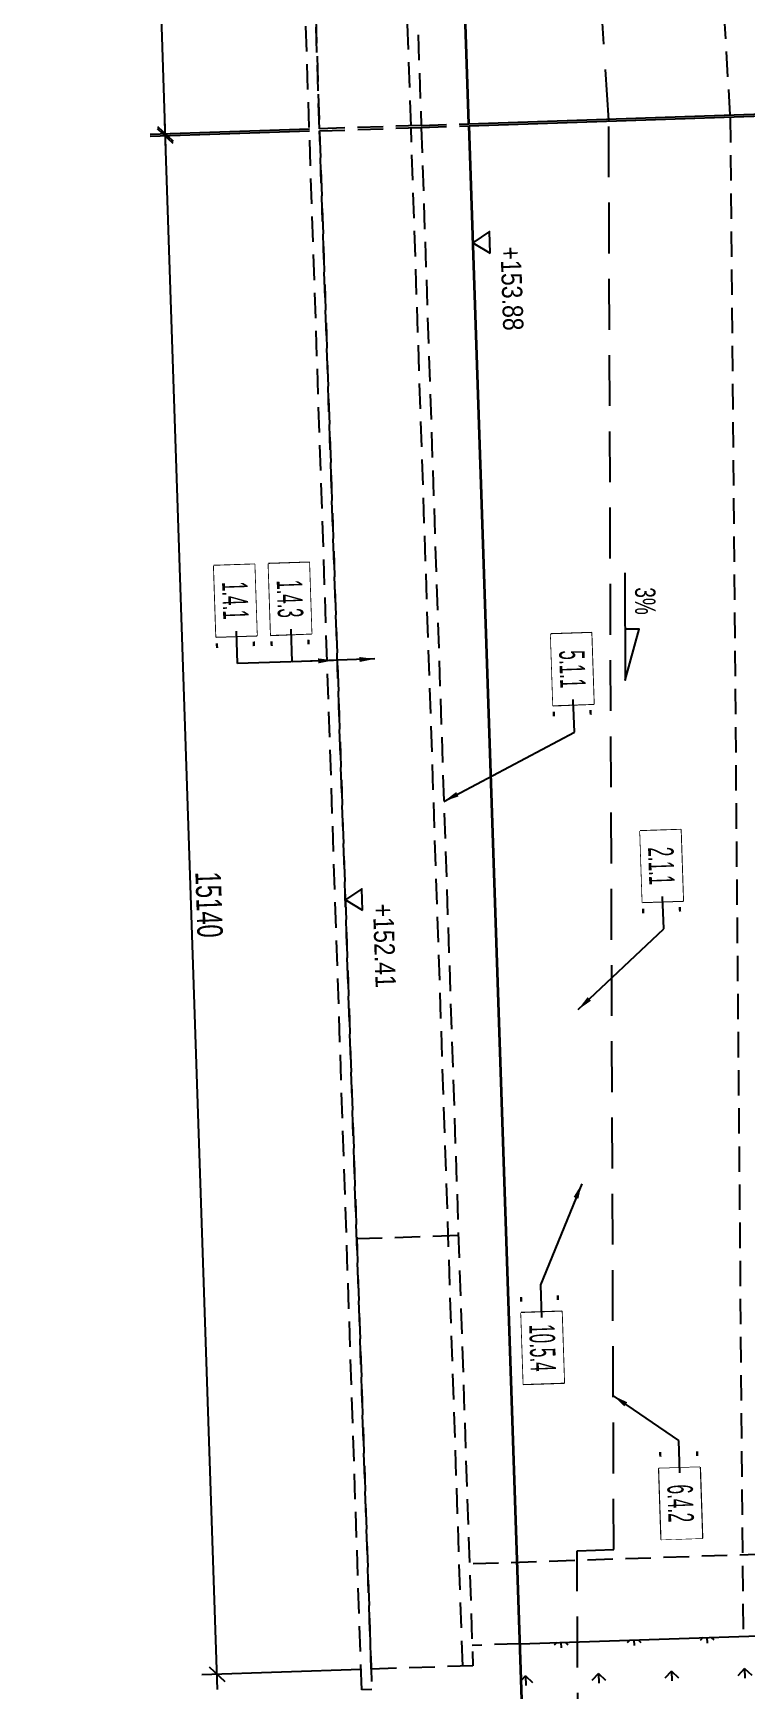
# Model space of a CAD drawing. Header units: metres. Extents: x 8395712 to 9795150, y 4166577 to 5794892.
# Drawn here: x 8418310.15 to 8418317.16, y 5772421.44 to 5772437.74 of the extents above; entities that cross this region are included whole.
import ezdxf
from ezdxf.enums import TextEntityAlignment as Align

# ---------------------------------------------------------------- set-up
doc = ezdxf.new("R2010")
doc.units = ezdxf.units.M
doc.set_wipeout_variables(frame=1)
doc.header["$PDMODE"] = 35
doc.header["$PDSIZE"] = 0.002
doc.linetypes.add('DASHED', pattern=[0.75, 0.5, -0.25])
doc.linetypes.add('HIDDEN', pattern=[0.375, 0.25, -0.125])
for name, color, linetype in [('00RysOpi-T', 2, 'Continuous'), ('00WspGeo-T', 7, 'Continuous'), ('AII_M_opisy do legendy', 2, 'Continuous'), ('AII_M_podpory', 1, 'Continuous'), ('AII_odwodnienie_drenaż', 140, 'Continuous')]:
    doc.layers.add(name, color=color, linetype=linetype)
for name, color, linetype, lineweight in [('AII_M_koty wysokościowe', 1, 'Continuous', 18), ('AII_M_kreskowanie', 8, 'Continuous', 0), ('AII_M_odwodnienie', 8, 'Continuous', 9), ('AII_M_opisy wymiary', 1, 'Continuous', 25), ('AII_M_teren projektowany', 4, 'Continuous', 70)]:
    doc.layers.add(name, color=color, linetype=linetype, lineweight=lineweight)
doc.styles.add('CDMSTYLE', font='CDMSIMPL.shx', dxfattribs={"width": 0.7, "bigfont": 'CDMBIGPL.shx'})
doc.dimstyles.new('CDM-ME100MM', dxfattribs={"dimscale": 0.1, "dimtxt": 2.5, "dimasz": 1.5, "dimexe": 1.5, "dimexo": 1, "dimgap": 0.5, "dimtad": 1, "dimdec": 0, "dimlfac": 1000, "dimrnd": 1, "dimzin": 9, "dimtxsty": 'CDMSTYLE', "dimblk": 'OBLIQUE', "dimcen": 2.5, "dimdle": 1.5, "dimclrd": 9, "dimclre": 9, "dimclrt": 1, "dimadec": 1, "dimazin": 2, "dimtfac": 1, "dimtdec": 0, "dimtix": 1, "dimtmove": 2, "dimatfit": 3, "dimldrblk": 'DOT', "dimfxl": 1, "dimtvp": 1, "dimtolj": 1, "dimtzin": 0, "dimlwd": 25, "dimlwe": 25, "dimarcsym": 0})
doc.dimstyles.new('CDM-ME100MM$7', dxfattribs={"dimscale": 0.1, "dimtxt": 2.5, "dimasz": 1.5, "dimexe": 1.5, "dimexo": 1, "dimgap": 0.5, "dimtad": 1, "dimdec": 0, "dimlfac": 1000, "dimrnd": 1, "dimzin": 9, "dimtxsty": 'CDMSTYLE', "dimblk": 'OBLIQUE', "dimcen": 2.5, "dimdle": 1.5, "dimclrd": 9, "dimclre": 9, "dimclrt": 1, "dimadec": 1, "dimazin": 2, "dimtfac": 1, "dimtdec": 0, "dimtix": 1, "dimtmove": 2, "dimatfit": 3, "dimfxl": 1, "dimtvp": 1, "dimtolj": 1, "dimtzin": 0, "dimlwd": 25, "dimlwe": 25, "dimarcsym": 0})

# ---------------------------------------------------------------- blocks, each defined once
blk = doc.blocks.new('00kota3')
at = {"layer": 'AII_M_koty wysokościowe', "color": 0, "linetype": 'Continuous', "lineweight": -2}
blk.add_lwpolyline([(1.08, 1.66), (-1.04, 1.66), (0, 0)], close=True, dxfattribs=at)
at = {"layer": 'AII_M_koty wysokościowe', "color": 0, "linetype": 'Continuous', "lineweight": -2, "style": 'CDMSTYLE', "width": 0.85}
blk.add_attdef('%%P000.000', (0.49, 2.69), '', height=2, dxfattribs=at)
blk = doc.blocks.new('OpiNum01')
at = {"layer": 'AII_M_opisy do legendy', "color": 0, "linetype": 'Continuous'}
blk.add_lwpolyline([(-3.5, -2), (3.5, -2), (3.5, 2), (-3.5, 2)], close=True, dxfattribs=at)
at = {"color": 9, "linetype": 'Continuous', "lineweight": 25, "style": 'CDMSTYLE', "width": 0.7, "flags": 1}
for tag, p in [('NAZWAPOL', (-4.1, -6.8)), ('NAZWAANG', (-4.1, -10.48)), ('SPECYF', (-4.1, -14.15)), ('ID', (-4.1, -17.82)), ('BAZA', (-4.1, -21.5)), ('RYSUNEK', (-4.1, -25.17))]:
    blk.add_attdef(tag, p, '', height=2, dxfattribs=at)
at = {"layer": 'AII_M_opisy do legendy', "linetype": 'Continuous', "lineweight": -2, "style": 'CDMSTYLE', "width": 0.5}
blk.add_attdef('NR', text='', height=2.5, dxfattribs=at).set_placement((0, 0), align=Align.MIDDLE)
at = {"color": 0, "linetype": 'Continuous'}
blk.add_wipeout([(-3.5, -2), (3.5, -2), (3.5, 2), (-3.5, 2)], dxfattribs=at).dxf.layer = 'AII_M_opisy do legendy'
blk = doc.blocks.new('OpiTxt01')
at = {"color": 0, "linetype": 'Continuous', "lineweight": 20, "style": 'CDMSTYLE', "width": 0.7}
blk.add_attdef('TEKST_GORNY', (1, 0.89), '', height=2, dxfattribs=at)
at = {"color": 0, "linetype": 'Continuous', "lineweight": -2, "style": 'CDMSTYLE', "width": 0.7}
blk.add_attdef('TEKST_DOLNY', (1.05, -2.73), '', height=2, dxfattribs=at)
blk = doc.blocks.new('_OBLIQUE')
at = {"color": 0, "linetype": 'ByBlock'}
blk.add_line((-0.5, -0.5), (0.5, 0.5), dxfattribs=at)
blk = doc.blocks.new('*D376')
at = {"layer": 'AII_M_opisy wymiary', "color": 9, "linetype": 'ByBlock', "lineweight": 25, "transparency": 16777216}
for p, q in [((8418312.87, 5772436.773), (8418311.304, 5772436.721)), ((8418311.967, 5772421.445), (8418311.449, 5772436.876)), ((8418313.378, 5772421.642), (8418311.812, 5772421.59))]:
    blk.add_line(p, q, dxfattribs=at)
at = {"layer": 'Defpoints', "color": 0, "linetype": 'ByBlock', "lineweight": 25, "transparency": 16777216}
for p in [(8418311.454, 5772436.726), (8418312.97, 5772436.777), (8418313.478, 5772421.645)]:
    blk.add_point(p, dxfattribs=at)
at = {"layer": 'AII_M_opisy wymiary', "color": 9, "linetype": 'ByBlock', "lineweight": 25, "transparency": 16777216, "xscale": 0.15, "yscale": 0.15, "zscale": 0.15}
for p, rotation in [((8418311.454, 5772436.726), 91.92062238634111), ((8418311.962, 5772421.595), 271.9206223863411)]:
    blk.add_blockref('_OBLIQUE', p, dxfattribs=dict(at, rotation=rotation))
at = {"layer": 'AII_M_opisy wymiary', "color": 1, "linetype": 'ByBlock', "lineweight": 25, "transparency": 16777216, "insert": (8418311.883, 5772429.166), "char_height": 0.25, "attachment_point": 5, "rotation": 271.9206, "style": 'CDMSTYLE'}
blk.add_mtext('\\A1;15140', dxfattribs=at)
blk = doc.blocks.new('*D377')
at = {"layer": 'AII_M_opisy wymiary', "color": 9, "linetype": 'ByBlock', "lineweight": 25, "transparency": 16777216}
for p, q in [((8418312.362, 5772451.926), (8418310.796, 5772451.874)), ((8418311.459, 5772436.598), (8418310.941, 5772452.029)), ((8418312.87, 5772436.795), (8418311.304, 5772436.743))]:
    blk.add_line(p, q, dxfattribs=at)
at = {"layer": 'Defpoints', "color": 0, "linetype": 'ByBlock', "lineweight": 25, "transparency": 16777216}
for p in [(8418310.946, 5772451.879), (8418312.462, 5772451.93), (8418312.97, 5772436.799)]:
    blk.add_point(p, dxfattribs=at)
at = {"layer": 'AII_M_opisy wymiary', "color": 9, "linetype": 'ByBlock', "lineweight": 25, "transparency": 16777216, "xscale": 0.15, "yscale": 0.15, "zscale": 0.15}
for p, rotation in [((8418310.946, 5772451.879), 91.92062238634111), ((8418311.454, 5772436.748), 271.9206223863411)]:
    blk.add_blockref('_OBLIQUE', p, dxfattribs=dict(at, rotation=rotation))
at = {"layer": 'AII_M_opisy wymiary', "color": 1, "linetype": 'ByBlock', "lineweight": 25, "transparency": 16777216, "insert": (8418311.375, 5772444.319), "char_height": 0.25, "attachment_point": 5, "rotation": 271.9206, "style": 'CDMSTYLE'}
blk.add_mtext('\\A1;15140', dxfattribs=at)

msp = doc.modelspace()

# ---------------------------------------------------------------- hatches: boundary and pattern name
at = {"layer": 'AII_M_kreskowanie', "linetype": 'ByBlock', "lineweight": 25}
h = msp.add_hatch(dxfattribs=at)
h.set_pattern_fill('GRASS', color=256, scale=0.02, angle=270)
h.set_pattern_definition([(271.9206, (8418316.3337, 5772424.49843), (0.371047, -0.34697), [0.09525, -0.62317]), (226.9206, (8418316.3337, 5772424.49843), (0.371047, -0.34697), [0.09525, -0.41275]), (316.9206, (8418316.3337, 5772424.49843), (0.34697, 0.371047), [0.09525, -0.41275])])
h.paths.add_polyline_path([(8418318.01, 5772415.4145), (8418318.0009, 5772415.6843), (8418318.1808, 5772415.6904), (8418318.1718, 5772415.9602), (8418318.3517, 5772415.9663), (8418318.3426, 5772416.2361), (8418318.5225, 5772416.2421), (8418318.5135, 5772416.512), (8418318.6934, 5772416.518), (8418318.6843, 5772416.7879), (8418318.8642, 5772416.7939), (8418318.8552, 5772417.0637), (8418319.0351, 5772417.0698), (8418319.026, 5772417.3396), (8418319.2059, 5772417.3457), (8418319.1969, 5772417.6155), (8418319.3768, 5772417.6215), (8418319.3677, 5772417.8914), (8418319.5476, 5772417.8974), (8418319.5386, 5772418.1673), (8418319.7185, 5772418.1733), (8418319.7094, 5772418.4432), (8418319.8893, 5772418.4492), (8418319.8803, 5772418.719), (8418320.0602, 5772418.7251), (8418320.0511, 5772418.9949), (8418320.231, 5772419.0009), (8418320.222, 5772419.2708), (8418320.4019, 5772419.2768), (8418320.3928, 5772419.5467), (8418320.5727, 5772419.5527), (8418320.5637, 5772419.8225), (8418320.7436, 5772419.8286), (8418320.7345, 5772420.0984), (8418320.9144, 5772420.1045), (8418320.9054, 5772420.3743), (8418321.0853, 5772420.3803), (8418321.0762, 5772420.6502), (8418321.2561, 5772420.6562), (8418321.2471, 5772420.9261), (8418321.427, 5772420.9321), (8418321.4179, 5772421.202), (8418321.5978, 5772421.208), (8418321.6092, 5772420.8682), (8418321.6556, 5772421.8703), (8418321.6543, 5772421.9102), (8418321.4197, 5772421.9124), (8418321.1798, 5772421.9043), (8418321.1651, 5772422.1039), (8418320.412, 5772422.0787), (8418319.6389, 5772422.0528), (8418319.2891, 5772422.041), (8418314.9401, 5772421.8952), (8418315.2964, 5772411.2712), (8418315.4472, 5772411.2763), (8418315.4382, 5772411.5461), (8418315.6181, 5772411.5522), (8418315.609, 5772411.822), (8418315.7889, 5772411.828), (8418315.7799, 5772412.0979), (8418315.9598, 5772412.1039), (8418315.9507, 5772412.3738), (8418316.1306, 5772412.3798), (8418316.1216, 5772412.6497), (8418316.3015, 5772412.6557), (8418316.2924, 5772412.9255), (8418316.4723, 5772412.9316), (8418316.4633, 5772413.2014), (8418316.6432, 5772413.2075), (8418316.6341, 5772413.4773), (8418316.814, 5772413.4833), (8418316.805, 5772413.7532), (8418316.9849, 5772413.7592), (8418316.9758, 5772414.0291), (8418317.1557, 5772414.0351), (8418317.1467, 5772414.3049), (8418317.3266, 5772414.311), (8418317.3175, 5772414.5808), (8418317.4974, 5772414.5869), (8418317.4884, 5772414.8567), (8418317.6683, 5772414.8627), (8418317.6592, 5772415.1326), (8418317.8391, 5772415.1386), (8418317.8301, 5772415.4085)])

# ---------------------------------------------------------------- linework, layer by layer
at = {"layer": '00WspGeo-T', "color": 9, "linetype": 'HIDDEN', "lineweight": 25, "elevation": 0}
msp.add_lwpolyline([(8418312.4554, 5772452.1305), (8418313.4844, 5772421.4464), (8418313.3844, 5772421.443), (8418312.3555, 5772452.1271)], close=True, dxfattribs=at)
at = {"layer": 'AII_M_odwodnienie', "color": 9, "linetype": 'ByBlock', "lineweight": 25}
msp.add_lwpolyline([(8418315.9714, 5772432.4283), (8418315.9751, 5772431.375), (8418316.1133, 5772431.8755), (8418315.9733, 5772431.875)], dxfattribs=at)
at = {"layer": 'AII_M_opisy wymiary', "color": 1, "linetype": 'ByBlock', "lineweight": 40}
msp.add_circle((8418171.8303, 5772432.124), 22459.4841, dxfattribs=at)
at = {"layer": 'AII_M_podpory', "color": 1, "linetype": 'ByBlock', "lineweight": -2}
for p, q in [((8418314.4388, 5772436.8468), (8418319.156, 5772437.0062)), ((8418314.4394, 5772436.8268), (8418319.1567, 5772436.985))]:
    msp.add_line(p, q, dxfattribs=at)
at = {"layer": 'AII_M_podpory', "color": 8, "linetype": 'HIDDEN', "lineweight": 25}
msp.add_line((8418318.1015, 5772422.8017), (8418314.4436, 5772422.679), dxfattribs=at)
at = {"layer": 'AII_M_podpory', "color": 1, "linetype": 'HIDDEN', "lineweight": 25}
msp.add_line((8418314.9401, 5772421.8952), (8418314.4704, 5772421.8794), dxfattribs=at)
at = {"layer": 'AII_M_podpory', "color": 1, "linetype": 'HIDDEN', "lineweight": 25, "elevation": 0}
for points in [[(8418313.4616, 5772451.9632), (8418313.969, 5772436.831), (8418312.9696, 5772436.7975), (8418312.4621, 5772451.9297)], [(8418313.9697, 5772436.8111), (8418314.4771, 5772421.6789), (8418313.4777, 5772421.6454), (8418312.9703, 5772436.7775)]]:
    msp.add_lwpolyline(points, close=True, dxfattribs=at)
for points in [[(8418313.8691, 5772436.8277), (8418313.3616, 5772451.9599)], [(8418317.0065, 5772436.9336), (8418316.1326, 5772451.852)], [(8418317.0072, 5772436.9129), (8418317.1347, 5772421.9688)], [(8418314.3772, 5772421.6756), (8418313.8697, 5772436.8077)], [(8418313.969, 5772436.831), (8418314.4388, 5772436.8468)], [(8418313.9697, 5772436.8111), (8418314.4394, 5772436.8268)], [(8418313.3357, 5772425.8802), (8418314.3351, 5772425.9137)]]:
    msp.add_lwpolyline(points, dxfattribs=at)
at = {"layer": 'AII_M_podpory', "color": 1, "linetype": 'ByBlock', "lineweight": -2, "elevation": 0}
msp.add_lwpolyline([(8418314.9401, 5772421.8952), (8418319.6389, 5772422.0528)], dxfattribs=at)
at = {"layer": 'AII_M_teren projektowany', "color": 94, "lineweight": 35, "elevation": 0}
for points in [[(8418314.4388, 5772436.8468), (8418313.5519, 5772463.2937)], [(8418315.3233, 5772410.469), (8418314.4394, 5772436.8268)]]:
    msp.add_lwpolyline(points, dxfattribs=at)

# ---------------------------------------------------------------- block references
at = {"color": 1, "linetype": 'Continuous', "lineweight": 25, "xscale": 0.1, "yscale": 0.1, "zscale": 0.1, "rotation": 271.9206224257207}
for p, values in [((8418314.478, 5772435.677), {'%%P000.000': '+153.88'}), ((8418313.2239, 5772429.2124), {'%%P000.000': '+152.41'})]:
    msp.add_blockref('00kota3', p, dxfattribs=at).add_auto_attribs(values)
at = {"layer": 'Defpoints', "color": 250, "linetype": 'Continuous', "lineweight": 0, "xscale": 0.1, "yscale": 0.1, "zscale": 0.1, "rotation": 271.9206217481486}
msp.add_blockref('OpiTxt01', (8418315.1422, 5772425.4259), dxfattribs=at).add_auto_attribs({'TEKST_GORNY': '-', 'TEKST_DOLNY': '-'})
at = {"layer": 'Defpoints', "color": 250, "linetype": 'Continuous', "lineweight": 0}
ref = msp.add_blockref('OpiTxt01', (8418316.4987, 5772423.8956), dxfattribs=dict(at, xscale=-0.1, yscale=0.1, zscale=0.1, rotation=91.92062488522207))
ref.add_attrib('TEKST_GORNY', '-', (8418316.2413, 5772423.787), dxfattribs={"layer": '0', "color": 0, "linetype": 'Continuous', "lineweight": 20, "height": 0.2, "rotation": 271.92062, "style": 'CDMSTYLE', "width": 0.7})
ref.add_attrib('TEKST_DOLNY', '-', (8418316.6039, 5772423.7942), dxfattribs={"layer": '0', "color": 0, "linetype": 'Continuous', "lineweight": -2, "height": 0.2, "rotation": 271.92062, "style": 'CDMSTYLE', "width": 0.7})

# ---------------------------------------------------------------- texts
at = {"layer": 'AII_M_odwodnienie', "color": 9, "linetype": 'ByBlock', "lineweight": 25, "style": 'CDMSTYLE', "width": 0.7}
msp.add_text('3%', height=0.2, rotation=270.20211, dxfattribs=at).set_placement((8418316.0723, 5772432.152), align=Align.CENTER)

# ---------------------------------------------------------------- dimensions: what is measured, and where the dimension line sits
at = {"layer": 'AII_M_opisy wymiary', "color": 1, "linetype": 'ByBlock', "lineweight": 25}
dim = msp.add_linear_dim(base=(8418310.9462, 5772451.8789), p1=(8418312.9695, 5772436.7985), p2=(8418312.4619, 5772451.9297), angle=271.92062, dimstyle='CDM-ME100MM', dxfattribs=at)
dim.commit()
dim.dimension.update_dxf_attribs({"geometry": '*D377', "text_midpoint": (8418311.3748, 5772444.3191)})

# ---------------------------------------------------------------- next in the draw order: block references
at = {"layer": '00RysOpi-T', "color": 1, "linetype": 'Continuous', "lineweight": 0}
for p, xscale, yscale, zscale, rotation, values in [((8418312.1428, 5772432.1568), 0.09999999999999994, 0.09999999999999994, 0.09999999999999994, 271.9206224439753, {'NR': '1.4.1'}), ((8418312.68, 5772432.1748), 0.1, 0.1, 0.1, 271.9206232020044, {'NR': '1.4.3'}), ((8418315.4542, 5772431.4829), 0.1, 0.1, 0.1, 271.9206223764602, {'NR': '5.1.1'}), ((8418316.3322, 5772429.5466), 0.1, 0.1, 0.1, 271.9206224183314, {'NR': '2.1.1'}), ((8418315.163, 5772424.8062), 0.1, 0.1, 0.1, 271.9206217481486, {'NR': '10.5.4'})]:
    msp.add_blockref('OpiNum01', p, dxfattribs=dict(at, xscale=xscale, yscale=yscale, zscale=zscale, rotation=rotation)).add_auto_attribs(values)
ref = msp.add_blockref('OpiNum01', (8418316.5195, 5772423.276), dxfattribs=dict(at, xscale=-0.1, yscale=0.1, zscale=0.1, rotation=91.92062488522207))
ref.add_attrib('NR', '6.4.2', dxfattribs={"layer": 'AII_M_opisy do legendy', "linetype": 'Continuous', "lineweight": -2, "height": 0.25, "rotation": 271.92062, "style": 'CDMSTYLE', "width": 0.5}).set_placement((8418316.5195, 5772423.276), align=Align.MIDDLE)

# ---------------------------------------------------------------- next in the draw order: linework, layer by layer
at = {"layer": 'AII_odwodnienie_drenaż', "linetype": 'DASHED', "lineweight": 25, "elevation": 0}
msp.add_lwpolyline([(8418315.5146, 5772419.4132), (8418315.5027, 5772422.8093), (8418315.8625, 5772422.8214), (8418315.8128, 5772436.8829), (8418314.9174, 5772450.9617), (8418314.5576, 5772450.9496), (8418314.345, 5772454.2935)], dxfattribs=at)

# ---------------------------------------------------------------- next in the draw order: block references
at = {"layer": 'Defpoints', "color": 250, "linetype": 'Continuous', "lineweight": 0}
for p, xscale, yscale, zscale, rotation in [((8418312.1529, 5772431.857), 0.09999999999999994, 0.09999999999999994, 0.09999999999999994, 271.9206224439753), ((8418312.6901, 5772431.875), 0.1, 0.1, 0.1, 271.9206232020044), ((8418315.4642, 5772431.1831), 0.1, 0.1, 0.1, 271.9206223764602), ((8418316.3423, 5772429.2467), 0.1, 0.1, 0.1, 271.9206224183314)]:
    msp.add_blockref('OpiTxt01', p, dxfattribs=dict(at, xscale=xscale, yscale=yscale, zscale=zscale, rotation=rotation)).add_auto_attribs({'TEKST_GORNY': '-', 'TEKST_DOLNY': '-'})

# ---------------------------------------------------------------- next in the draw order: dimensions: what is measured, and where the dimension line sits
at = {"layer": 'AII_M_opisy wymiary', "color": 1, "linetype": 'ByBlock', "lineweight": 25}
dim = msp.add_linear_dim(base=(8418311.4543, 5772436.7257), p1=(8418313.4777, 5772421.6454), p2=(8418312.9703, 5772436.7765), angle=271.92062, dimstyle='CDM-ME100MM', dxfattribs=at)
dim.commit()
dim.dimension.update_dxf_attribs({"geometry": '*D376', "text_midpoint": (8418311.883, 5772429.166)})

# ---------------------------------------------------------------- next in the draw order: leaders
at = {"layer": '00RysOpi-T', "color": 9, "linetype": 'Continuous', "lineweight": 0}
for points in [[(8418313.1065, 5772431.5688), (8418312.1636, 5772431.5372), (8418312.1529, 5772431.857)], [(8418313.5123, 5772431.5824), (8418312.7008, 5772431.5552), (8418312.6901, 5772431.875)], [(8418314.192, 5772430.1815), (8418315.475, 5772430.8633), (8418315.4642, 5772431.1831)], [(8418315.5126, 5772428.1352), (8418316.353, 5772428.9269), (8418316.3423, 5772429.2467)], [(8418315.5474, 5772426.42), (8418315.1422, 5772425.4259), (8418315.153, 5772425.106)], [(8418315.8571, 5772424.3356), (8418316.4987, 5772423.8956), (8418316.5094, 5772423.5758)]]:
    msp.add_leader(points, dimstyle='CDM-ME100MM$7', dxfattribs=at)

doc.saveas('drawing.dxf')
